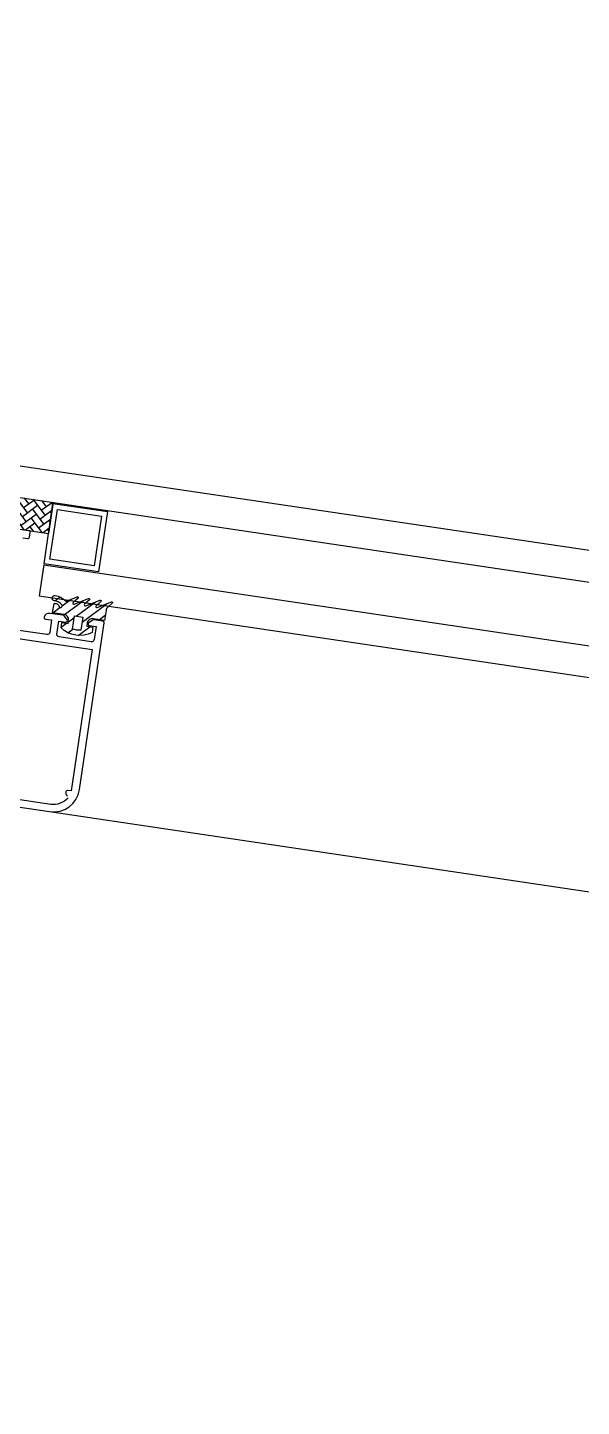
# Model space of a CAD drawing. Header units: millimetres. Extents: x 62878 to 70819, y -67946 to -61850.
# Drawn here: x 66751.9 to 66762.45, y -61932.83 to -61906.54 of the extents above; entities that cross this region are included whole.
import ezdxf

# ---------------------------------------------------------------- set-up
doc = ezdxf.new("R2010")
doc.units = ezdxf.units.MM
doc.linetypes.add('HIDDEN', pattern=[0.375, 0.25, -0.125])
doc.layers.add('BA DÖŞ.-yeni', color=11, linetype='Continuous', lineweight=30)
doc.layers.add('DOGRAMA', color=171, linetype='Continuous', lineweight=0)

msp = doc.modelspace()

# ---------------------------------------------------------------- hatches: boundary and pattern name
at = {"layer": 'DOGRAMA', "lineweight": -2}
h = msp.add_hatch(dxfattribs=at)
h.set_pattern_fill('AR-HBONE', color=256, scale=0.03, angle=678.6330678483436, style=0)
h.set_pattern_definition([(216.5539413283431, (66751.11745270036, -61952.22279127206), (-0.0249260627014517, -0.1678650988091428), [0.3599999999999995, -0.1199999999999999]), (306.5539413283434, (66751.0210571196, -61952.29426079009), (-0.0249260627014517, -0.1678650988091428), [0.3599999999999981, -0.1199999999999995])])
h.paths.add_polyline_path([(66752.04927394664, -61916.14954021288), (66752.29656259184, -61916.18625977116), (66752.38468953164, -61915.59276702271), (66751.61960039055, -61915.47915996538), (66751.53147345077, -61916.0726527138)])
h = msp.add_hatch(dxfattribs=at)
h.set_pattern_fill('ANSI31', color=256, scale=0.05, angle=678.6330678483436, style=0)
h.set_pattern_definition([(216.5539413283431, (66855.74276349873, -61945.20643327523), (0.09454821659206651, -0.1275233203741954), [])])
edge = h.paths.add_edge_path(flags=16)
edge.add_arc((66752.89106942416, -61917.62922949585), 0.3999999999870094, 250.01698230021202, 273.09090036579255, ccw=False)
edge.add_line((66752.7543727817, -61918.00514707714), (66752.79137410509, -61917.75596087852))
edge.add_line((66752.79137410509, -61917.75596087852), (66752.949638838, -61917.7794613958))
edge.add_line((66752.949638838, -61917.7794613958), (66752.91263751462, -61918.02864759442))
edge = h.paths.add_edge_path()
edge.add_arc((66752.8910694242, -61917.62922949586), 0.4999999999584794, 224.6840436825997, 298.42383897451964, ccw=False)
edge.add_line((66752.53557175677, -61917.98082785823), (66752.55025958002, -61917.88191240017))
edge.add_line((66752.55025958002, -61917.88191240017), (66752.66895812973, -61917.89953778811))
edge.add_line((66752.66895812973, -61917.89953778811), (66752.67777082376, -61917.84018851328))
edge.add_arc((66752.57885536567, -61917.82550069), 0.1000000000082141, 351.5539413444104, 441.5539413444104)
edge.add_line((66752.59354318895, -61917.72658523191), (66752.3759291812, -61917.69427202067))
edge.add_line((66752.3759291812, -61917.69427202067), (66752.40236726313, -61917.51622419609))
edge.add_line((66752.40236726313, -61917.51622419609), (66752.44141848697, -61917.52202285979))
edge.add_arc((66752.43187140182, -61917.58631790752), 0.06499999998479494, 13.144605807646997, 81.55394132226968, ccw=False)
edge.add_arc((66752.52700129326, -61917.56410240325), 0.03268943074052783, 193.1446058020646, 386.9842204394131)
edge.add_arc((66752.39419049487, -61917.66536970772), 0.1992591642616518, 35.63771980182322, 85.90362696153186)
edge.add_arc((66752.41707787478, -61917.41734569699), 0.05002797725366723, 82.52609998512031, 260.03933629811854, ccw=False)
edge.add_arc((66752.38134996676, -61917.68831753861), 0.3233450412527537, 43.16827845195081, 82.49458860649571, ccw=False)
edge.add_arc((66752.63176781838, -61917.45342029099), 0.01999999999606494, 223.1682784258827, 291.553941299829)
edge.add_line((66752.63911535856, -61917.47202173322), (66752.84376687321, -61917.39118470947))
edge.add_arc((66752.84927752835, -61917.40513579115), 0.01500000000610665, -48.44605861734368, 111.5539413387636, ccw=False)
edge.add_line((66752.85922740129, -61917.41636076459), (66752.76709011002, -61917.49803172302))
edge.add_arc((66752.78035660728, -61917.51299835427), 0.02000000001474141, 131.553941403454, 291.5539413697173)
edge.add_line((66752.78770414749, -61917.53159979651), (66753.06138088097, -61917.42349792072))
edge.add_arc((66753.0668915361, -61917.43744900241), 0.01500000000076061, -48.446058695809484, 111.55394128706621, ccw=False)
edge.add_line((66753.07684140903, -61917.44867397586), (66752.98470411781, -61917.5303449343))
edge.add_arc((66752.99797061505, -61917.54531156554), 0.01999999998454646, 131.5539413687137, 291.5539413850326)
edge.add_line((66753.00531815525, -61917.56391300776), (66753.27899488874, -61917.45581113201))
edge.add_arc((66753.28450554388, -61917.46976221369), 0.01500000000610665, -48.44605861734368, 111.5539413387636, ccw=False)
edge.add_line((66753.29445541682, -61917.48098718713), (66753.20231812558, -61917.56265814553))
edge.add_arc((66753.21558462284, -61917.57762477679), 0.02000000002018624, 131.5539413896277, 291.5539413232867)
edge.add_line((66753.22293216303, -61917.59622621903), (66753.4966088965, -61917.48812434328))
edge.add_arc((66753.50211955165, -61917.50207542495), 0.01499999999933948, -48.44605859890851, 111.55394134897381, ccw=False)
edge.add_line((66753.51206942459, -61917.51330039838), (66753.42610279698, -61917.58950164958))
edge.add_arc((66753.4924352831, -61917.66433480589), 0.09999999999178126, 131.5539413002207, 171.5539413007251)
edge.add_line((66753.39351982504, -61917.64964698254), (66753.36508376192, -61917.84115025368))
edge.add_line((66753.36508376192, -61917.84115025368), (66753.14746975416, -61917.80883704241))
edge.add_arc((66753.13278193086, -61917.90775250047), 0.09999999998156327, 81.55394133371391, 171.5539413337139)
edge.add_line((66753.0338664728, -61917.89306467718), (66753.02505377884, -61917.95241395202))
edge.add_line((66753.02505377884, -61917.95241395202), (66753.1437523285, -61917.97003933998))
edge.add_line((66753.1437523285, -61917.97003933998), (66753.12906450519, -61918.06895479804))

# ---------------------------------------------------------------- linework, layer by layer
msp.add_lwpolyline([(68896.02066502631, -63031.43519410248), (69030.25944186504, -63071.18378898385), (69185.2789618937, -62547.65255934227), (68892.99857577804, -62461.10726346668, 1.044367817173394), (68063.1984222013, -62298.72991434322, 0.2043746373996395), (63106.96025407397, -62494.78258919505, 0.3539527355379972), (62932.93996584662, -62997.825353625), (63753.18486962488, -65779.59786478638), (64154.95366467919, -67142.15251756221), (65336.72250243354, -66792.62198400985), (65336.69978150922, -66829.11190277508), (65270.53542169294, -66829.0707046726, 0.6267890062731037), (65270.19918370779, -67369.07059999109), (65531.84452784718, -67369.23351688065, 0.9262424964682344), (66130.08755876668, -67369.60602071379), (66391.73290290477, -67369.76893760463, 0.6267427171847498), (66392.06914089088, -66829.76904228561), (66326.14716633759, -66829.72799510749), (66326.16988726193, -66793.2380763422), (67506.155742504, -67144.12829054108), (68467.02457055586, -63899.0863823687), (68625.20366853199, -63946.03714330423), (68896.02440533682, -63031.42256234252)], format="xyb")
at = {"layer": 'BA DÖŞ.-yeni', "linetype": 'HIDDEN', "ltscale": 150}
msp.add_arc((65815.0392658321, -68607.15258971277), 6697.93692342701, 70.74616030420842, 109.2968468472022, dxfattribs=at)
at = {"layer": 'DOGRAMA', "lineweight": -2}
for p, q in [((66750.11862856927, -61914.64970407962), (66799.56425959032, -61921.99181931313)), ((66749.93158617133, -61915.22850900477), (66799.47137519263, -61922.58460563312)), ((66752.38468953164, -61915.59276702271), (66752.29656259184, -61916.18625977116)), ((66751.53147345077, -61916.07265271383), (66752.29656259184, -61916.18625977116)), ((66752.20843565199, -61916.77975251964), (66752.12030871218, -61917.37324526809)), ((66752.20843565199, -61916.77975251964), (66799.28560639794, -61923.77017827307)), ((66752.12030871218, -61917.37324526809), (66799.1927220065, -61924.36296459394)), ((66752.31824431533, -61921.48693236087), (66798.56730041344, -61928.35439248421))]:
    msp.add_line(p, q, dxfattribs=at)
msp.add_lwpolyline([(68355.72808668052, -61957.86010398282, 0.2737364000647933), (68066.90955003549, -62277.7212358757, 0.2092949010110247), (68023.71017518625, -62283.85188166666, 0.1983676314706158), (63201.05260393125, -62451.10786955556)], format="xyb", dxfattribs=at)
for points in [[(66752.38175196698, -61915.61255011433), (66753.4203642768, -61915.76677225901), (66753.24998552646, -61916.91419157269), (66752.21137321668, -61916.75996942802)], [(66752.46597960175, -61915.72615339569), (66753.30676099539, -61915.8509998938), (66753.16575789166, -61916.80058829131), (66752.32497649806, -61916.67574179327)]]:
    msp.add_lwpolyline(points, close=True, dxfattribs=at)
at = {"layer": 'DOGRAMA', "lineweight": -2, "ltscale": 0.5}
for points in [[(66751.80962820395, -61916.26560018875), (66751.89865211616, -61916.27881922973, 0.4142135623730951), (66751.93273310058, -61916.25355093929), (66751.9459521416, -61916.16452702702, 0.4142135623730951), (66751.92068385112, -61916.13044604262), (66749.87313386897, -61915.82640810024, 0.4142135623730951)], [(66750.06297187119, -61921.15204998953), (66752.31824431533, -61921.48693236087, 0.4142135623730951), (66752.88626072227, -61921.06579418697), (66753.3577398503, -61917.89060798273, 0.4142135623730951), (66753.33247155987, -61917.85652699829), (66753.16501758085, -61917.83166198221, 0.1991096956269791), (66753.12789920034, -61917.8409609513), (66753.06306580766, -61917.88902966244, 0.6680969080520953), (66753.07575761818, -61917.93972361028), (66753.20603916801, -61917.95906894236), (66753.16931960976, -61918.20635758755, -0.4142135623730951), (66753.11251796904, -61918.24847140491), (66752.49924212895, -61918.15740690044, -0.4142135623730951), (66752.4571283116, -61918.10060525977), (66752.49384786989, -61917.85331661455), (66752.62413931123, -61917.87266341543, 0.6680969080520438), (66752.65101368394, -61917.82784459692), (66752.60294497276, -61917.76301120425, 0.1989616347782854), (66752.57012023291, -61917.74332647531), (66752.3228216962, -61917.70660544827, 0.3728392455561729), (66752.21233322824, -61917.77685325552, 0.4568501953068724), (66752.23666767887, -61917.81512827399), (66752.35536622853, -61917.83275366195), (66752.32011545265, -61918.07015076133, -0.4142135623730951), (66752.26331381194, -61918.11226457871), (66751.55112251375, -61918.00651225093, -0.4142135623730951)], [(66752.66870716697, -61921.22226342214, -0.2621398995659221), (66752.33880726798, -61921.34845071954), (66751.02323167551, -61921.15310266959, -0.4142135623730951), (66750.98111785814, -61921.09630102891), (66751.00461837542, -61920.93803629598), (66751.05407610445, -61920.94538020763, 0.4142135623730951), (66751.11087774514, -61920.90326639026), (66751.1138153098, -61920.88348329865, 0.4142135623730951), (66751.0885470194, -61920.84940231423), (66751.01930619875, -61920.8391208379), (66751.42028377493, -61918.1387288324), (66753.13152119967, -61918.39282817557), (66752.73054362345, -61921.09322018105), (66752.66130280282, -61921.08293870476, 0.4142135623730951), (66752.6272218184, -61921.10820699517), (66752.62428425373, -61921.1279900868, 0.3618128521052944), (66752.65756018215, -61921.1826430814)]]:
    msp.add_lwpolyline(points, format="xyb", dxfattribs=at)
at = {"layer": 'DOGRAMA', "lineweight": -2}
for points in [[(66753.12906450519, -61918.06895479804, -0.3333333333332296), (66752.53557175677, -61917.98082785823), (66752.55025958002, -61917.88191240017), (66752.66895812973, -61917.89953778811), (66752.67777082376, -61917.84018851328, 0.4142135623730951), (66752.59354318895, -61917.72658523191), (66752.3759291812, -61917.69427202067), (66752.40236726313, -61917.51622419609), (66752.44141848697, -61917.52202285979, -0.3076847592325949), (66752.4951683511, -61917.57153629024, 1.128701775595035), (66752.55613187543, -61917.5492697344, 0.2229122392588673), (66752.40842443454, -61917.46661958947, -0.9785310008372164), (66752.42358524117, -61917.36774274656, -0.1732976222504512), (66752.61718086814, -61917.4671031592, 0.3075716929246892), (66752.63911535856, -61917.47202173322), (66752.84376687321, -61917.39118470947, -0.8390996311771624), (66752.85922740129, -61917.41636076459), (66752.76709011002, -61917.49803172302, 0.8390996311772869), (66752.78770414749, -61917.53159979651), (66753.06138088097, -61917.42349792072, -0.8390996311771624), (66753.07684140903, -61917.44867397586), (66752.98470411781, -61917.5303449343, 0.839099631177325), (66753.00531815525, -61917.56391300776), (66753.27899488874, -61917.45581113201, -0.8390996311769768), (66753.29445541682, -61917.48098718713), (66753.20231812558, -61917.56265814553, 0.8390996311770358), (66753.22293216303, -61917.59622621903), (66753.4966088965, -61917.48812434328, -0.8390996311781366), (66753.51206942459, -61917.51330039838), (66753.42610279698, -61917.58950164958, 0.1763269807084491), (66753.39351982504, -61917.64964698254), (66753.36508376192, -61917.84115025368), (66753.14746975416, -61917.80883704241, 0.4142135623728453), (66753.0338664728, -61917.89306467718), (66753.02505377884, -61917.95241395202), (66753.1437523285, -61917.97003933998)], [(66752.91263751462, -61918.02864759442, -0.1010205144335734), (66752.7543727817, -61918.00514707714), (66752.79137410509, -61917.75596087852), (66752.949638838, -61917.7794613958)], [(66752.91263751462, -61918.02864759442, -0.1010205144335734), (66752.7543727817, -61918.00514707714), (66752.79137410509, -61917.75596087852), (66752.949638838, -61917.7794613958)]]:
    msp.add_lwpolyline(points, format="xyb", close=True, dxfattribs=at)

doc.saveas('drawing.dxf')
